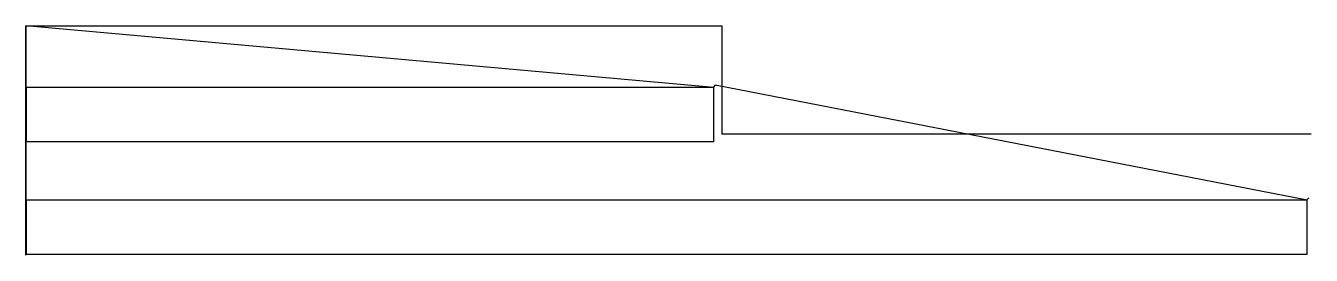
# Model space of a CAD drawing. Header units: metres. Extents: x 0 to 12000, y 0 to 2142.
import ezdxf

# ---------------------------------------------------------------- set-up
doc = ezdxf.new("R2010")
doc.units = ezdxf.units.M

msp = doc.modelspace()

# ---------------------------------------------------------------- linework, layer by layer
at = {"layer": 'TOOL_0'}
for p, q in [((6423.643, 1563.775), (0, 2141.668)), ((0, 2141.668), (1, 2141.668)), ((1, 0), (0, 2141.668)), ((0, 2141.668), (1, 2141.668)), ((1, 2141.668), (1, 0)), ((1, 2141.668), (6499.027, 2141.668)), ((6499.027, 2141.668), (6499.027, 1134.298)), ((8, 1058.018), (8, 1568.018)), ((8, 1568.018), (6419.4, 1568.018)), ((6437.078, 1585.696), (6419.4, 1568.018)), ((6419.4, 1568.018), (6419.4, 1058.018)), ((6419.4, 1568.018), (6423.643, 1563.775)), ((11962.243, 513.758), (6437.078, 1585.696)), ((6499.027, 1134.298), (11999, 1134.298)), ((11999, 1134.298), (12000, 1134.298)), ((6419.4, 1058.018), (8, 1058.018)), ((8, 8.001), (8, 518.001)), ((8, 518.001), (11958, 518.001)), ((11975.678, 535.679), (11958, 518.001)), ((11958, 518.001), (11958, 8.001)), ((11958, 518.001), (11962.243, 513.758)), ((11958, 8.001), (8, 8.001))]:
    msp.add_line(p, q, dxfattribs=at)

doc.saveas('drawing.dxf')
